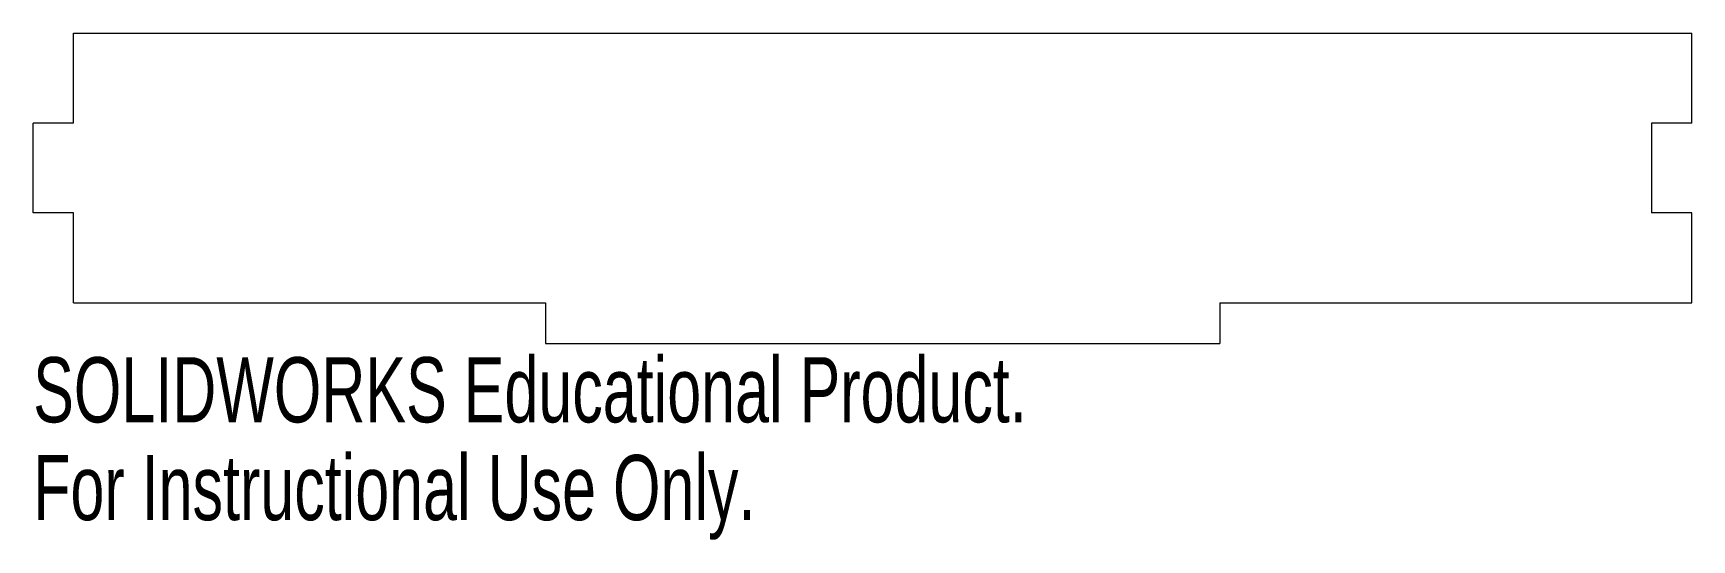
# Model space of a CAD drawing. Header units: millimetres. Extents: x -3 to 120, y -18 to 20.
import ezdxf

# ---------------------------------------------------------------- set-up
doc = ezdxf.new("R2010")
doc.units = ezdxf.units.MM
doc.styles.add('SLDTEXTSTYLE0', font='TXT', dxfattribs={"width": 0.7})

msp = doc.modelspace()

# ---------------------------------------------------------------- linework, layer by layer
at = {"color": 7, "linetype": 'Continuous', "lineweight": 15}
for p, q in [((0, 20), (120, 20)), ((0, 13.33), (0, 20)), ((120, 13.33), (120, 20)), ((0, 13.33), (-3, 13.33)), ((-3, 6.67), (-3, 13.33)), ((117, 13.33), (117, 6.67)), ((120, 13.33), (117, 13.33)), ((0, 6.67), (-3, 6.67)), ((0, 0), (0, 6.67)), ((120, 6.67), (117, 6.67)), ((120, 0), (120, 6.67)), ((0, 0), (35, 0)), ((35, 0), (35, -3)), ((85, 0), (85, -3)), ((85, 0), (120, 0)), ((35, -3), (85, -3))]:
    msp.add_line(p, q, dxfattribs=at)

# ---------------------------------------------------------------- texts
at = {"color": 7, "linetype": 'Continuous', "char_height": 4.8336, "attachment_point": 1, "style": 'SLDTEXTSTYLE0'}
for s, insert in [('SOLIDWORKS Educational Product.', (-3, -4.02)), ('For Instructional Use Only.', (-3, -11.27))]:
    msp.add_mtext(s, dxfattribs=dict(at, insert=insert))

doc.saveas('drawing.dxf')
